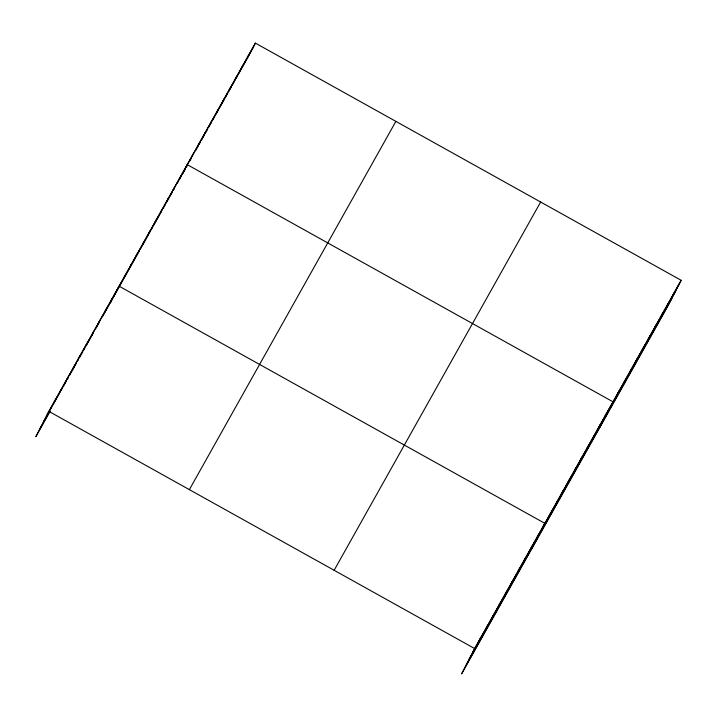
<?xml version="1.0" encoding="UTF-8"?>
<svg xmlns="http://www.w3.org/2000/svg" width="717" height="717" viewBox="0 0 717 717"><rect width="100%" height="100%" fill="white"/><g stroke="black" fill="none" stroke-linecap="round" stroke-linejoin="round"><path stroke-width="1.08" d="M681.15 280.293L474.636 648.553L461.623 673.89L668.127 305.63L681.15 280.293L255.377 43.11L48.873 411.37L35.85 436.707L50.208 411.092M53.524 403.357L55.254 399.987M59.905 391.975L61.635 388.605M66.287 380.593L68.016 377.223M72.668 369.21L74.407 365.84M79.049 357.828L80.788 354.458M87.169 343.076L47.134 414.74M91.821 335.063L93.551 331.693M98.202 323.681L99.932 320.311M104.583 312.298L106.322 308.928M110.965 300.916L112.703 297.546M110.266 303.318L113.143 297.716M115.025 294.069L113.627 296.784L119.309 286.657M115.491 293.163L119.085 286.164L544.857 523.347L531.835 548.675M123.548 278.492L125.278 275.113M131.471 264.071L129.741 267.441L142.127 245.348M135.934 256.39L137.673 253.02M143.866 241.97L142.566 244.497L253.648 46.488M148.329 234.298L150.059 230.928M154.522 223.247L156.252 219.877M160.716 212.205L162.454 208.826M166.909 201.154L168.647 197.784M173.111 190.104L174.84 186.734M179.304 179.062L181.034 175.683M182.243 174.356L187.236 164.641L612.999 401.816L599.986 427.153M191.69 156.96L193.429 153.59M197.892 145.918L199.622 142.54M204.085 134.868L205.815 131.498M210.278 123.817L212.017 120.447M216.471 112.775L218.21 109.396M222.673 101.724L224.403 98.354M228.866 90.674L230.596 87.304M235.059 79.632L236.798 76.253M241.253 68.581L242.991 65.211M247.455 57.53L249.184 54.16M251.317 51.015L243.726 64.781M251.784 50.109L255.377 43.11M479.288 640.541L481.026 637.171M485.669 629.159L487.408 625.789M492.059 617.776L493.789 614.406M498.44 606.394L500.17 603.024M504.822 595.011L506.552 591.642M511.203 583.629L512.942 580.259M517.584 572.247L519.323 568.877M523.975 560.864L525.704 557.494M530.356 549.482L532.086 546.112M536.737 538.1L538.467 534.73M549.312 515.666L551.05 512.297M555.514 504.625L557.243 501.246M561.707 493.574L563.437 490.204M567.9 482.523L569.639 479.153M574.093 471.481L575.832 468.102M580.295 460.431L582.025 457.061M586.488 449.38L588.218 446.01M592.681 438.338L594.42 434.959M598.874 427.287L600.613 423.917M605.076 416.236L606.806 412.867M617.462 394.144L619.201 390.774M623.656 383.093L625.394 379.723M629.858 372.051L631.587 368.672M636.051 361.001L637.78 357.631M642.244 349.95L643.983 346.58M648.437 338.908L650.176 335.529M654.639 327.857L656.369 324.487M660.832 316.806L662.562 313.437M667.025 305.765L668.764 302.386M673.218 294.714L674.957 291.344M85.968 345.495L129.221 268.364M43.414 421.99L49.796 410.608M50.862 408.708L51.92 406.817M52.986 404.917L56.177 399.226M56.715 398.276L59.905 392.584M60.963 390.684L62.029 388.793M63.096 386.893L66.287 381.202M67.353 379.302L68.411 377.411M69.477 375.511L74.792 366.028M75.33 365.078L76.387 363.178M77.454 361.287L78.52 359.387M79.587 357.487L81.182 354.646M81.711 353.696L82.778 351.796M83.835 349.905L84.902 348.005M85.968 346.105L92.878 333.772M96.069 328.081L99.26 322.39M102.459 316.699L109.369 304.375M110.436 302.475L111.502 300.575M119.82 285.733L122.921 280.213M123.951 278.366L132.215 263.641M132.726 262.718L135.827 257.197M136.857 255.351L137.888 253.513M138.408 252.59L139.439 250.753M140.469 248.907L148.733 234.181M149.763 232.335L150.794 230.498M151.314 229.574L152.345 227.737M153.375 225.891L155.956 221.293M156.996 219.447L161.639 211.165M163.189 208.405L165.251 204.721M166.281 202.875L168.871 198.277M169.902 196.431L172.483 191.833M173.514 189.987L174.545 188.15M177.126 183.543L178.157 181.706M179.196 179.859L181.777 175.262M182.808 173.415L185.389 168.818M186.42 166.971L187.451 165.134M190.032 160.527L191.063 158.69M195.714 150.4L198.295 145.802M199.326 143.956L200.357 142.118M201.396 140.272L203.978 135.674M205.008 133.828L207.589 129.23M208.62 127.384L211.201 122.777M212.752 120.017L214.813 116.333M215.844 114.496L218.425 109.889M218.945 108.975L224.107 99.762M225.138 97.924L227.719 93.318M228.759 91.48L231.34 86.874M232.371 85.036L234.952 80.429M235.983 78.592L237.533 75.832M238.044 74.909L243.206 65.704M39.578 429.456L49.679 411.433M189.378 489.639L395.883 121.379M334.14 570.284L540.645 202.024M472.906 651.923L679.42 283.663M469.178 659.174L675.692 290.914M465.342 666.64L671.856 298.38M48.873 411.37L474.636 648.553"/></g></svg>
